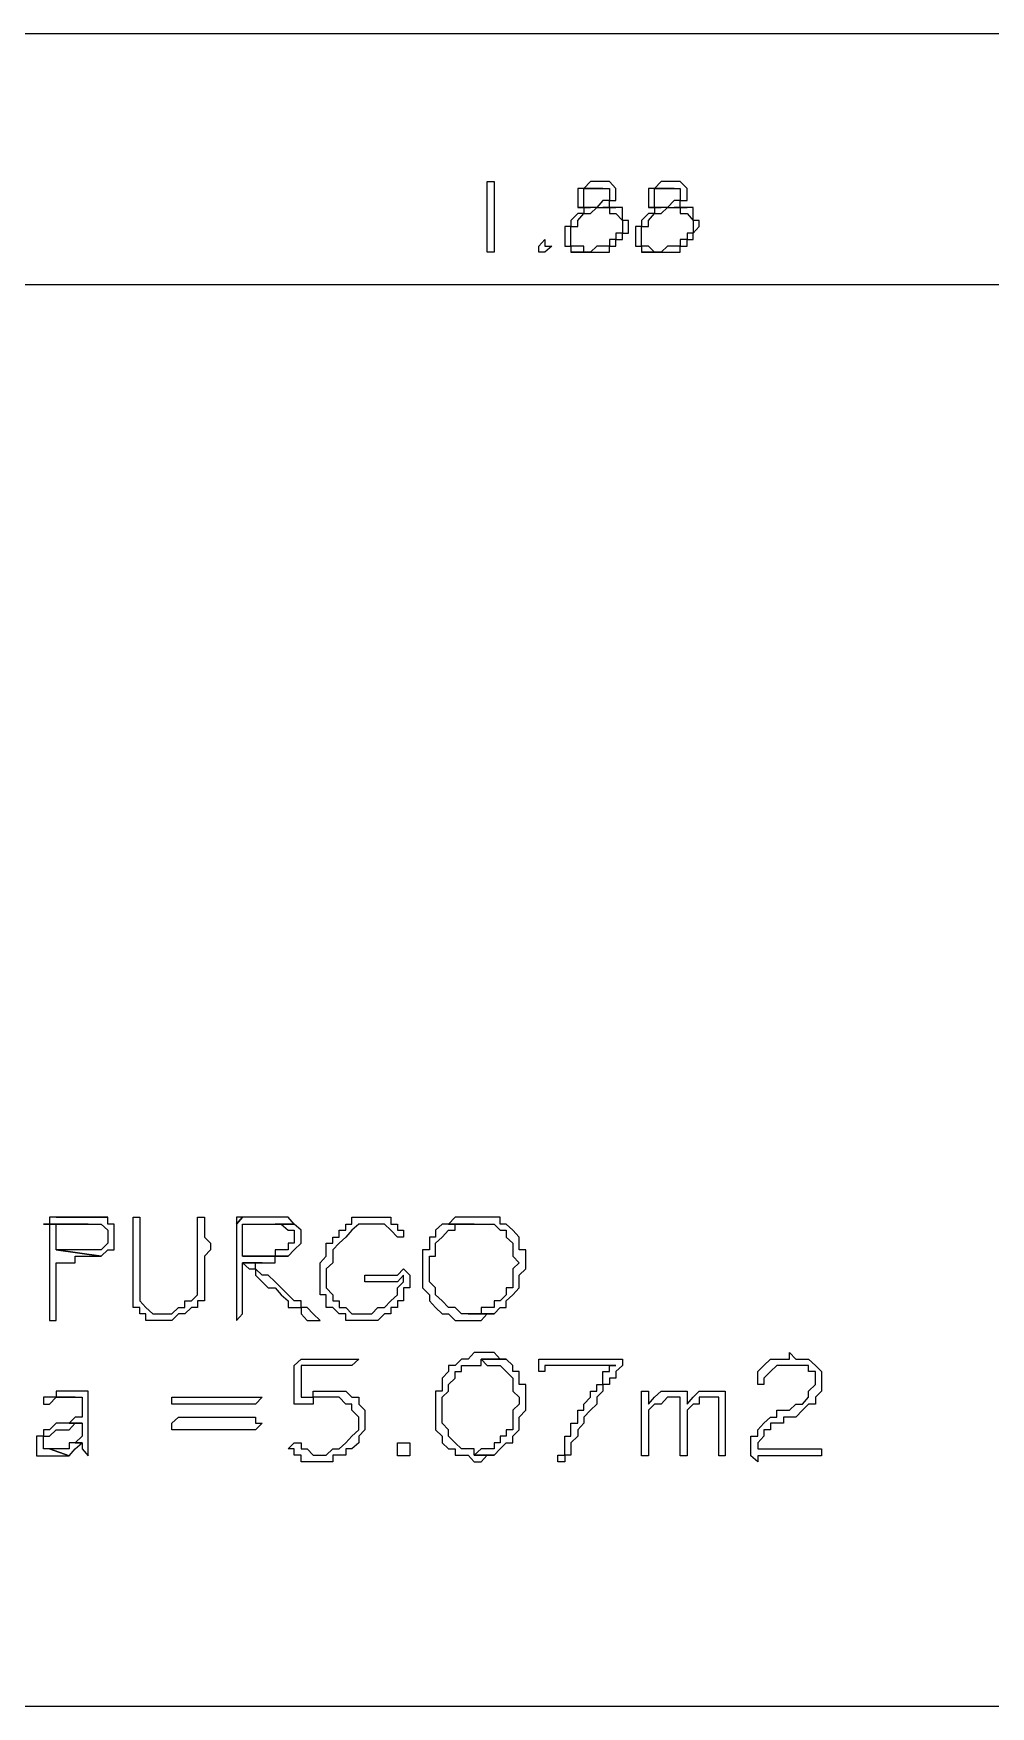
# Model space of a CAD drawing. Header units: millimetres. Extents: x -518.8 to -461.2, y 3.5 to 44.2.
# Drawn here: x -506.927 to -505.98, y 30.786 to 32.441 of the extents above; entities that cross this region are included whole.
import ezdxf

# ---------------------------------------------------------------- set-up
doc = ezdxf.new("R2010")
doc.units = ezdxf.units.MM
doc.header["$MEASUREMENT"] = 0
for name, color, linetype in [('10', 10, 'Continuous'), ('16', 16, 'Continuous'), ('MYSOLIDS', 7, 'Continuous')]:
    doc.layers.add(name, color=color, linetype=linetype)

msp = doc.modelspace()

# ---------------------------------------------------------------- linework, layer by layer
at = {"layer": '10'}
for points in [[(-507.3308, 31.7917), (-507.3308, 32.4413), (-507.3308, 32.4413), (-505.4466, 32.4413)], [(-505.2429, 30.7857), (-509.3045, 30.7857)]]:
    msp.add_lwpolyline(points, dxfattribs=at)
at = {"layer": '16'}
msp.add_lwpolyline([(-505.3963, 32.1924), (-507.382, 32.1924)], dxfattribs=at)
at = {"layer": 'MYSOLIDS'}
for points in [[(-506.4782, 32.2248), (-506.4782, 32.2308), (-506.4782, 32.2308), (-506.4782, 32.2375), (-506.4782, 32.2375), (-506.4782, 32.2436), (-506.4782, 32.2436), (-506.4782, 32.2503), (-506.4782, 32.2503), (-506.4782, 32.2563), (-506.4782, 32.2563), (-506.4782, 32.2631), (-506.4782, 32.2631), (-506.4782, 32.2691), (-506.4782, 32.2691), (-506.4782, 32.2759), (-506.4782, 32.2759), (-506.4782, 32.2819), (-506.4782, 32.2819), (-506.4782, 32.2879), (-506.4782, 32.2879), (-506.4782, 32.2879), (-506.4782, 32.2947), (-506.4782, 32.2947), (-506.4714, 32.2947), (-506.4714, 32.2947), (-506.4714, 32.2947), (-506.4714, 32.2947), (-506.4714, 32.2879), (-506.4714, 32.2879), (-506.4714, 32.2819), (-506.4714, 32.2819), (-506.4714, 32.2759), (-506.4714, 32.2759), (-506.4714, 32.2691), (-506.4714, 32.2691), (-506.4714, 32.2631), (-506.4714, 32.2631), (-506.4714, 32.2563), (-506.4714, 32.2563), (-506.4714, 32.2503), (-506.4714, 32.2503), (-506.4714, 32.2436), (-506.4714, 32.2436), (-506.4714, 32.2375), (-506.4714, 32.2375), (-506.4714, 32.2308), (-506.4714, 32.2308), (-506.4714, 32.2308), (-506.4714, 32.2308), (-506.4714, 32.2248), (-506.4714, 32.2248), (-506.4782, 32.2248), (-506.4782, 32.2248), (-506.4782, 32.2248), (-506.4782, 32.2248), (-506.4782, 32.2248), (-506.4782, 32.2248), (-506.4782, 32.2248), (-506.4782, 32.2248), (-506.4782, 32.2248)], [(-506.3639, 32.2947), (-506.3699, 32.2947), (-506.3699, 32.2947), (-506.376, 32.2947), (-506.376, 32.2947), (-506.3827, 32.2879), (-506.3639, 32.2879), (-506.3639, 32.2879), (-506.3639, 32.2879), (-506.3572, 32.2879), (-506.3572, 32.2879), (-506.3572, 32.2879), (-506.3572, 32.2819), (-506.3572, 32.2819), (-506.3572, 32.2819), (-506.3572, 32.2759), (-506.3639, 32.2759), (-506.3639, 32.2759), (-506.3639, 32.2759), (-506.3699, 32.2691), (-506.3699, 32.2691), (-506.376, 32.2691), (-506.3887, 32.2691), (-506.3887, 32.2691), (-506.3827, 32.2691), (-506.3827, 32.2691), (-506.3827, 32.2631), (-506.3887, 32.2631), (-506.3887, 32.2631), (-506.3887, 32.2631), (-506.3955, 32.2563), (-506.3955, 32.2563), (-506.3955, 32.2503), (-506.4015, 32.2503), (-506.4015, 32.2503), (-506.4015, 32.2436), (-506.4015, 32.2436), (-506.4015, 32.2375), (-506.4015, 32.2375), (-506.4015, 32.2308), (-506.3955, 32.2308), (-506.3955, 32.2248), (-506.3955, 32.2248), (-506.376, 32.2248), (-506.376, 32.2248), (-506.3827, 32.2248), (-506.3827, 32.2308), (-506.3887, 32.2308), (-506.3887, 32.2308), (-506.3955, 32.2308), (-506.3955, 32.2375), (-506.3955, 32.2375), (-506.3955, 32.2436), (-506.3955, 32.2436), (-506.3955, 32.2436), (-506.3955, 32.2503), (-506.3955, 32.2503), (-506.3887, 32.2503), (-506.3887, 32.2563), (-506.3887, 32.2563), (-506.3827, 32.2631), (-506.3827, 32.2631), (-506.3827, 32.2631), (-506.376, 32.2631), (-506.376, 32.2631), (-506.376, 32.2631), (-506.3699, 32.2691), (-506.3699, 32.2691), (-506.3639, 32.2691), (-506.3511, 32.2691), (-506.3511, 32.2691), (-506.3572, 32.2691), (-506.3572, 32.2691), (-506.3572, 32.2691), (-506.3572, 32.2759), (-506.3511, 32.2759), (-506.3511, 32.2759), (-506.3511, 32.2819), (-506.3511, 32.2819), (-506.3511, 32.2819), (-506.3511, 32.2879), (-506.3511, 32.2879), (-506.3572, 32.2947), (-506.3572, 32.2947), (-506.3572, 32.2947), (-506.3639, 32.2947), (-506.3639, 32.2947), (-506.3639, 32.2947)], [(-506.3827, 32.2879), (-506.3827, 32.2879), (-506.3827, 32.2879), (-506.3887, 32.2879), (-506.3887, 32.2819), (-506.3887, 32.2819), (-506.3887, 32.2759), (-506.3887, 32.2759), (-506.3887, 32.2759), (-506.3887, 32.2691), (-506.376, 32.2691), (-506.376, 32.2691), (-506.3827, 32.2691), (-506.3827, 32.2759), (-506.3827, 32.2759), (-506.3827, 32.2759), (-506.3827, 32.2819), (-506.3827, 32.2819), (-506.3827, 32.2819), (-506.3827, 32.2879), (-506.376, 32.2879), (-506.376, 32.2879), (-506.3699, 32.2879), (-506.3699, 32.2879), (-506.3639, 32.2879), (-506.3827, 32.2879), (-506.3827, 32.2879)], [(-506.2933, 32.2947), (-506.3, 32.2947), (-506.3, 32.2947), (-506.306, 32.2947), (-506.306, 32.2947), (-506.3128, 32.2879), (-506.2933, 32.2879), (-506.2933, 32.2879), (-506.2933, 32.2879), (-506.2872, 32.2879), (-506.2872, 32.2879), (-506.2872, 32.2879), (-506.2872, 32.2819), (-506.2872, 32.2819), (-506.2872, 32.2819), (-506.2872, 32.2759), (-506.2933, 32.2759), (-506.2933, 32.2759), (-506.2933, 32.2759), (-506.3, 32.2691), (-506.3, 32.2691), (-506.306, 32.2691), (-506.3188, 32.2691), (-506.3188, 32.2691), (-506.3128, 32.2691), (-506.3128, 32.2691), (-506.3128, 32.2631), (-506.3188, 32.2631), (-506.3188, 32.2631), (-506.3188, 32.2631), (-506.3256, 32.2563), (-506.3256, 32.2563), (-506.3256, 32.2503), (-506.3316, 32.2503), (-506.3316, 32.2503), (-506.3316, 32.2436), (-506.3316, 32.2436), (-506.3316, 32.2375), (-506.3316, 32.2375), (-506.3316, 32.2308), (-506.3256, 32.2308), (-506.3256, 32.2248), (-506.3256, 32.2248), (-506.306, 32.2248), (-506.306, 32.2248), (-506.3128, 32.2248), (-506.3188, 32.2308), (-506.3188, 32.2308), (-506.3188, 32.2308), (-506.3256, 32.2308), (-506.3256, 32.2375), (-506.3256, 32.2375), (-506.3256, 32.2436), (-506.3256, 32.2436), (-506.3256, 32.2436), (-506.3256, 32.2503), (-506.3256, 32.2503), (-506.3188, 32.2503), (-506.3188, 32.2563), (-506.3188, 32.2563), (-506.3128, 32.2631), (-506.3128, 32.2631), (-506.3128, 32.2631), (-506.306, 32.2631), (-506.306, 32.2631), (-506.306, 32.2631), (-506.3, 32.2691), (-506.3, 32.2691), (-506.2933, 32.2691), (-506.2805, 32.2691), (-506.2805, 32.2691), (-506.2872, 32.2691), (-506.2872, 32.2691), (-506.2872, 32.2691), (-506.2872, 32.2759), (-506.2805, 32.2759), (-506.2805, 32.2759), (-506.2805, 32.2819), (-506.2805, 32.2819), (-506.2805, 32.2819), (-506.2805, 32.2879), (-506.2805, 32.2879), (-506.2872, 32.2947), (-506.2872, 32.2947), (-506.2872, 32.2947), (-506.2933, 32.2947), (-506.2933, 32.2947), (-506.2933, 32.2947)], [(-506.3128, 32.2879), (-506.3128, 32.2879), (-506.3128, 32.2879), (-506.3188, 32.2879), (-506.3188, 32.2819), (-506.3188, 32.2819), (-506.3188, 32.2759), (-506.3188, 32.2759), (-506.3188, 32.2759), (-506.3188, 32.2691), (-506.306, 32.2691), (-506.306, 32.2691), (-506.3128, 32.2691), (-506.3128, 32.2759), (-506.3128, 32.2759), (-506.3128, 32.2759), (-506.3128, 32.2819), (-506.3128, 32.2819), (-506.3128, 32.2819), (-506.3128, 32.2879), (-506.306, 32.2879), (-506.306, 32.2879), (-506.306, 32.2879), (-506.3, 32.2879), (-506.2933, 32.2879), (-506.3128, 32.2879), (-506.3128, 32.2879)], [(-506.3511, 32.2691), (-506.3639, 32.2691), (-506.3639, 32.2691), (-506.3572, 32.2691), (-506.3572, 32.2631), (-506.3511, 32.2631), (-506.3511, 32.2631), (-506.3511, 32.2631), (-506.3444, 32.2563), (-506.3444, 32.2563), (-506.3444, 32.2503), (-506.3444, 32.2503), (-506.3444, 32.2436), (-506.3511, 32.2436), (-506.3511, 32.2436), (-506.3511, 32.2375), (-506.3511, 32.2375), (-506.3572, 32.2375), (-506.3572, 32.2308), (-506.3572, 32.2308), (-506.3639, 32.2308), (-506.3639, 32.2308), (-506.3699, 32.2308), (-506.3699, 32.2308), (-506.376, 32.2248), (-506.376, 32.2248), (-506.3955, 32.2248), (-506.3887, 32.2248), (-506.3887, 32.2248), (-506.3827, 32.2248), (-506.3827, 32.2248), (-506.376, 32.2248), (-506.376, 32.2248), (-506.376, 32.2248), (-506.3699, 32.2248), (-506.3699, 32.2248), (-506.3639, 32.2248), (-506.3639, 32.2248), (-506.3639, 32.2248), (-506.3572, 32.2248), (-506.3572, 32.2308), (-506.3511, 32.2308), (-506.3511, 32.2308), (-506.3511, 32.2375), (-506.3444, 32.2375), (-506.3444, 32.2375), (-506.3444, 32.2436), (-506.3444, 32.2436), (-506.3384, 32.2436), (-506.3384, 32.2503), (-506.3384, 32.2503), (-506.3384, 32.2503), (-506.3384, 32.2563), (-506.3444, 32.2563), (-506.3444, 32.2631), (-506.3444, 32.2631), (-506.3444, 32.2691), (-506.3511, 32.2691), (-506.3511, 32.2691)], [(-506.2805, 32.2691), (-506.2933, 32.2691), (-506.2933, 32.2691), (-506.2872, 32.2691), (-506.2872, 32.2631), (-506.2805, 32.2631), (-506.2805, 32.2631), (-506.2805, 32.2631), (-506.2745, 32.2563), (-506.2745, 32.2563), (-506.2745, 32.2503), (-506.2745, 32.2503), (-506.2745, 32.2436), (-506.2805, 32.2436), (-506.2805, 32.2436), (-506.2805, 32.2375), (-506.2805, 32.2375), (-506.2872, 32.2375), (-506.2872, 32.2308), (-506.2933, 32.2308), (-506.2933, 32.2308), (-506.2933, 32.2308), (-506.3, 32.2308), (-506.3, 32.2308), (-506.306, 32.2248), (-506.306, 32.2248), (-506.3256, 32.2248), (-506.3188, 32.2248), (-506.3188, 32.2248), (-506.3128, 32.2248), (-506.3128, 32.2248), (-506.306, 32.2248), (-506.306, 32.2248), (-506.306, 32.2248), (-506.3, 32.2248), (-506.3, 32.2248), (-506.2933, 32.2248), (-506.2933, 32.2248), (-506.2933, 32.2248), (-506.2872, 32.2248), (-506.2872, 32.2308), (-506.2805, 32.2308), (-506.2805, 32.2308), (-506.2805, 32.2375), (-506.2805, 32.2375), (-506.2745, 32.2375), (-506.2745, 32.2436), (-506.2745, 32.2436), (-506.2745, 32.2436), (-506.2684, 32.2503), (-506.2684, 32.2503), (-506.2684, 32.2503), (-506.2684, 32.2563), (-506.2745, 32.2563), (-506.2745, 32.2631), (-506.2745, 32.2631), (-506.2745, 32.2691), (-506.2805, 32.2691), (-506.2805, 32.2691)], [(-506.4211, 32.2248), (-506.4271, 32.2248), (-506.4271, 32.2248), (-506.4271, 32.2308), (-506.4271, 32.2308), (-506.4271, 32.2308), (-506.4271, 32.2308), (-506.4211, 32.2375), (-506.4211, 32.2375), (-506.4211, 32.2308), (-506.4211, 32.2308), (-506.4143, 32.2308), (-506.4143, 32.2308), (-506.4211, 32.2248), (-506.4211, 32.2248), (-506.4211, 32.2248), (-506.4211, 32.2248), (-506.4211, 32.2248), (-506.4211, 32.2248), (-506.4211, 32.2248)], [(-506.9045, 31.2699), (-506.9113, 31.2699), (-506.9113, 31.2699), (-506.9113, 31.2631), (-506.9173, 31.2631), (-506.873, 31.2631), (-506.873, 31.2631), (-506.8662, 31.2631), (-506.8602, 31.2631), (-506.8602, 31.2631), (-506.8534, 31.2571), (-506.8534, 31.2571), (-506.8534, 31.2503), (-506.8534, 31.2503), (-506.8534, 31.2443), (-506.8534, 31.2443), (-506.8602, 31.2375), (-506.8662, 31.2375), (-506.8662, 31.2375), (-506.8662, 31.2375), (-506.873, 31.2375), (-506.879, 31.2375), (-506.879, 31.2375), (-506.8857, 31.2375), (-506.8918, 31.2375), (-506.8985, 31.2375), (-506.9045, 31.2375), (-506.8602, 31.2315), (-506.8534, 31.2375), (-506.8534, 31.2375), (-506.8474, 31.2375), (-506.8474, 31.2443), (-506.8474, 31.2503), (-506.8474, 31.2503), (-506.8474, 31.2571), (-506.8474, 31.2571), (-506.8474, 31.2631), (-506.8534, 31.2631), (-506.8534, 31.2699), (-506.9045, 31.2699), (-506.9045, 31.2699), (-506.9045, 31.2699), (-506.9045, 31.2699)], [(-506.9173, 31.2631), (-506.9113, 31.2631), (-506.9113, 31.2571), (-506.9113, 31.2571), (-506.9113, 31.2503), (-506.9113, 31.2443), (-506.9113, 31.2443), (-506.9113, 31.2375), (-506.9113, 31.2315), (-506.9113, 31.2315), (-506.9113, 31.2248), (-506.9113, 31.2188), (-506.9113, 31.2127), (-506.9113, 31.2127), (-506.9113, 31.206), (-506.9113, 31.2), (-506.9113, 31.1932), (-506.9113, 31.1932), (-506.9113, 31.1872), (-506.9113, 31.1804), (-506.9113, 31.1804), (-506.9113, 31.1744), (-506.9113, 31.1676), (-506.9113, 31.1676), (-506.9045, 31.1676), (-506.9045, 31.1744), (-506.9045, 31.1744), (-506.9045, 31.1804), (-506.9045, 31.1872), (-506.9045, 31.1932), (-506.9045, 31.1932), (-506.9045, 31.2), (-506.9045, 31.206), (-506.9045, 31.206), (-506.9045, 31.2127), (-506.9045, 31.2188), (-506.9045, 31.2188), (-506.9045, 31.2248), (-506.9045, 31.2248), (-506.8985, 31.2248), (-506.8985, 31.2248), (-506.8918, 31.2248), (-506.8857, 31.2248), (-506.8857, 31.2315), (-506.879, 31.2315), (-506.873, 31.2315), (-506.8662, 31.2315), (-506.8662, 31.2315), (-506.8602, 31.2315), (-506.8602, 31.2315), (-506.9045, 31.2375), (-506.9045, 31.2375), (-506.9045, 31.2443), (-506.9045, 31.2443), (-506.9045, 31.2503), (-506.9045, 31.2503), (-506.9045, 31.2571), (-506.9045, 31.2631), (-506.8985, 31.2631), (-506.8985, 31.2631), (-506.8918, 31.2631), (-506.8857, 31.2631), (-506.8857, 31.2631), (-506.879, 31.2631), (-506.879, 31.2631), (-506.873, 31.2631), (-506.9173, 31.2631), (-506.9173, 31.2631)], [(-506.873, 31.2699), (-506.879, 31.2699), (-506.879, 31.2699), (-506.8857, 31.2699), (-506.8918, 31.2699), (-506.8918, 31.2699), (-506.8985, 31.2699), (-506.9045, 31.2699), (-506.8534, 31.2699), (-506.8602, 31.2699), (-506.8602, 31.2699), (-506.8662, 31.2699), (-506.873, 31.2699), (-506.873, 31.2699)], [(-506.8286, 31.2631), (-506.8286, 31.2699), (-506.8286, 31.2699), (-506.8218, 31.2699), (-506.8218, 31.2699), (-506.8218, 31.2699), (-506.8218, 31.2699), (-506.8218, 31.2631), (-506.8218, 31.2631), (-506.8218, 31.2), (-506.8218, 31.1932), (-506.8218, 31.1872), (-506.8158, 31.1804), (-506.8158, 31.1804), (-506.8158, 31.1804), (-506.809, 31.1744), (-506.803, 31.1744), (-506.803, 31.1744), (-506.7963, 31.1744), (-506.7963, 31.1744), (-506.7902, 31.1744), (-506.7835, 31.1804), (-506.7835, 31.1804), (-506.7775, 31.1804), (-506.7775, 31.1872), (-506.7707, 31.1872), (-506.7707, 31.1872), (-506.7647, 31.1932), (-506.7647, 31.1932), (-506.7647, 31.2), (-506.7647, 31.2), (-506.7647, 31.206), (-506.7647, 31.206), (-506.7647, 31.2127), (-506.7647, 31.2188), (-506.7647, 31.2248), (-506.7647, 31.2315), (-506.7647, 31.2315), (-506.7647, 31.2375), (-506.7647, 31.2443), (-506.7647, 31.2503), (-506.7647, 31.2503), (-506.7647, 31.2571), (-506.7647, 31.2631), (-506.7647, 31.2631), (-506.7647, 31.2631), (-506.7647, 31.2699), (-506.7647, 31.2699), (-506.7579, 31.2699), (-506.7579, 31.2699), (-506.7579, 31.2699), (-506.7579, 31.2631), (-506.7579, 31.2631), (-506.7579, 31.2571), (-506.7579, 31.2571), (-506.7579, 31.2503), (-506.7519, 31.2443), (-506.7519, 31.2375), (-506.7579, 31.2315), (-506.7579, 31.2248), (-506.7579, 31.2188), (-506.7579, 31.2127), (-506.7579, 31.2127), (-506.7579, 31.206), (-506.7579, 31.206), (-506.7579, 31.2), (-506.7579, 31.1932), (-506.7579, 31.1932), (-506.7579, 31.1932), (-506.7579, 31.1872), (-506.7647, 31.1872), (-506.7647, 31.1804), (-506.7707, 31.1804), (-506.7775, 31.1744), (-506.7775, 31.1744), (-506.7835, 31.1744), (-506.7835, 31.1744), (-506.7902, 31.1676), (-506.7963, 31.1676), (-506.7963, 31.1676), (-506.803, 31.1676), (-506.803, 31.1676), (-506.809, 31.1676), (-506.8158, 31.1676), (-506.8158, 31.1744), (-506.8218, 31.1744), (-506.8218, 31.1744), (-506.8218, 31.1804), (-506.8286, 31.1804), (-506.8286, 31.1872), (-506.8286, 31.1932), (-506.8286, 31.2), (-506.8286, 31.2), (-506.8286, 31.2631), (-506.8286, 31.2631), (-506.8286, 31.2631)], [(-506.688, 31.2699), (-506.688, 31.2699), (-506.6948, 31.2699), (-506.7008, 31.2699), (-506.7008, 31.2699), (-506.7008, 31.2699), (-506.7075, 31.2699), (-506.7136, 31.2699), (-506.7203, 31.2699), (-506.7203, 31.2699), (-506.7263, 31.2631), (-506.7263, 31.1744), (-506.7263, 31.1744), (-506.7263, 31.1676), (-506.7203, 31.1744), (-506.7203, 31.1744), (-506.7203, 31.1744), (-506.7203, 31.2248), (-506.7008, 31.2248), (-506.6948, 31.2248), (-506.688, 31.2248), (-506.688, 31.2315), (-506.682, 31.2315), (-506.6752, 31.2315), (-506.7203, 31.2315), (-506.7203, 31.2631), (-506.7203, 31.2631), (-506.7136, 31.2631), (-506.7136, 31.2631), (-506.7075, 31.2631), (-506.7008, 31.2631), (-506.7008, 31.2631), (-506.6948, 31.2631), (-506.688, 31.2631), (-506.6692, 31.2631), (-506.6692, 31.2631), (-506.6752, 31.2699), (-506.682, 31.2699), (-506.682, 31.2699), (-506.688, 31.2699), (-506.688, 31.2699)], [(-506.7263, 31.2699), (-506.7263, 31.2699), (-506.7263, 31.2631), (-506.7203, 31.2699), (-506.7203, 31.2699), (-506.7263, 31.2699), (-506.7263, 31.2699)], [(-506.6692, 31.2631), (-506.688, 31.2631), (-506.688, 31.2631), (-506.682, 31.2631), (-506.682, 31.2631), (-506.6752, 31.2571), (-506.6752, 31.2571), (-506.6692, 31.2571), (-506.6692, 31.2503), (-506.6692, 31.2503), (-506.6692, 31.2443), (-506.6752, 31.2443), (-506.6752, 31.2375), (-506.682, 31.2375), (-506.682, 31.2375), (-506.688, 31.2375), (-506.688, 31.2315), (-506.6948, 31.2315), (-506.7008, 31.2315), (-506.7075, 31.2315), (-506.7075, 31.2315), (-506.7136, 31.2315), (-506.7203, 31.2315), (-506.6752, 31.2315), (-506.6752, 31.2315), (-506.6752, 31.2315), (-506.6692, 31.2375), (-506.6692, 31.2375), (-506.6624, 31.2443), (-506.6624, 31.2443), (-506.6624, 31.2503), (-506.6624, 31.2571), (-506.6624, 31.2571), (-506.6692, 31.2631), (-506.6692, 31.2631), (-506.6692, 31.2631)], [(-506.5609, 31.2127), (-506.5669, 31.206), (-506.5737, 31.206), (-506.5797, 31.206), (-506.5797, 31.206), (-506.5865, 31.206), (-506.5925, 31.206), (-506.5925, 31.206), (-506.5993, 31.206), (-506.5993, 31.206), (-506.5993, 31.206), (-506.5993, 31.206), (-506.5993, 31.206), (-506.5993, 31.2127), (-506.5925, 31.2127), (-506.5925, 31.2127), (-506.5925, 31.2127), (-506.5925, 31.2127), (-506.5865, 31.2127), (-506.5865, 31.2127), (-506.5797, 31.2127), (-506.5737, 31.2127), (-506.5669, 31.2127), (-506.5609, 31.2188), (-506.5609, 31.2188), (-506.5549, 31.2127), (-506.5549, 31.2127), (-506.5549, 31.2127), (-506.5549, 31.2127), (-506.5549, 31.206), (-506.5549, 31.2), (-506.5609, 31.2), (-506.5609, 31.1932), (-506.5609, 31.1872), (-506.5669, 31.1872), (-506.5669, 31.1872), (-506.5669, 31.1804), (-506.5737, 31.1804), (-506.5737, 31.1744), (-506.5797, 31.1744), (-506.5797, 31.1744), (-506.5865, 31.1676), (-506.5925, 31.1676), (-506.5925, 31.1676), (-506.5993, 31.1676), (-506.5993, 31.1676), (-506.6053, 31.1676), (-506.6121, 31.1676), (-506.6181, 31.1676), (-506.6181, 31.1744), (-506.6248, 31.1744), (-506.6248, 31.1744), (-506.6308, 31.1804), (-506.6308, 31.1804), (-506.6376, 31.1804), (-506.6376, 31.1872), (-506.6376, 31.1932), (-506.6436, 31.1932), (-506.6436, 31.2), (-506.6436, 31.206), (-506.6436, 31.206), (-506.6436, 31.2127), (-506.6436, 31.2127), (-506.6436, 31.2188), (-506.6436, 31.2248), (-506.6436, 31.2248), (-506.6376, 31.2315), (-506.6376, 31.2375), (-506.6376, 31.2443), (-506.6308, 31.2443), (-506.6308, 31.2503), (-506.6248, 31.2503), (-506.6248, 31.2571), (-506.6181, 31.2571), (-506.6181, 31.2631), (-506.6121, 31.2631), (-506.6121, 31.2631), (-506.6121, 31.2699), (-506.6053, 31.2699), (-506.5993, 31.2699), (-506.5925, 31.2699), (-506.5925, 31.2699), (-506.5865, 31.2699), (-506.5865, 31.2699), (-506.5797, 31.2699), (-506.5737, 31.2699), (-506.5737, 31.2699), (-506.5737, 31.2631), (-506.5669, 31.2631), (-506.5669, 31.2571), (-506.5609, 31.2571), (-506.5609, 31.2571), (-506.5609, 31.2503), (-506.5609, 31.2503), (-506.5669, 31.2503), (-506.5669, 31.2503), (-506.5669, 31.2503), (-506.5669, 31.2503), (-506.5737, 31.2571), (-506.5737, 31.2571), (-506.5797, 31.2631), (-506.5797, 31.2631), (-506.5865, 31.2631), (-506.5925, 31.2631), (-506.5925, 31.2631), (-506.5993, 31.2631), (-506.6053, 31.2631), (-506.6053, 31.2631), (-506.6121, 31.2571), (-506.6121, 31.2571), (-506.6181, 31.2503), (-506.6181, 31.2503), (-506.6181, 31.2503), (-506.6248, 31.2443), (-506.6248, 31.2443), (-506.6308, 31.2375), (-506.6308, 31.2315), (-506.6308, 31.2315), (-506.6308, 31.2248), (-506.6376, 31.2188), (-506.6376, 31.2188), (-506.6376, 31.2127), (-506.6376, 31.2127), (-506.6376, 31.206), (-506.6376, 31.2), (-506.6308, 31.1932), (-506.6308, 31.1932), (-506.6308, 31.1872), (-506.6248, 31.1872), (-506.6248, 31.1872), (-506.6248, 31.1804), (-506.6181, 31.1804), (-506.6181, 31.1804), (-506.6121, 31.1744), (-506.6053, 31.1744), (-506.5993, 31.1744), (-506.5993, 31.1744), (-506.5925, 31.1744), (-506.5925, 31.1744), (-506.5865, 31.1804), (-506.5797, 31.1804), (-506.5797, 31.1804), (-506.5737, 31.1872), (-506.5737, 31.1872), (-506.5737, 31.1872), (-506.5669, 31.1932), (-506.5669, 31.1932), (-506.5669, 31.2), (-506.5609, 31.206), (-506.5609, 31.206), (-506.5609, 31.2127), (-506.5609, 31.2127), (-506.5609, 31.2127), (-506.5609, 31.2127)], [(-506.5166, 31.2631), (-506.5226, 31.2631), (-506.5226, 31.2631), (-506.5293, 31.2571), (-506.5293, 31.2571), (-506.5293, 31.2503), (-506.5354, 31.2503), (-506.5354, 31.2443), (-506.5354, 31.2375), (-506.5421, 31.2375), (-506.5421, 31.2315), (-506.5421, 31.2248), (-506.5421, 31.2248), (-506.5421, 31.2188), (-506.5421, 31.2127), (-506.5421, 31.2127), (-506.5421, 31.206), (-506.5421, 31.2), (-506.5354, 31.1932), (-506.5354, 31.1932), (-506.5354, 31.1872), (-506.5354, 31.1872), (-506.5293, 31.1804), (-506.5293, 31.1804), (-506.5226, 31.1744), (-506.5226, 31.1744), (-506.5166, 31.1744), (-506.5098, 31.1676), (-506.5098, 31.1676), (-506.5038, 31.1676), (-506.497, 31.1676), (-506.497, 31.1676), (-506.491, 31.1676), (-506.4842, 31.1676), (-506.4842, 31.1676), (-506.4782, 31.1744), (-506.4782, 31.1744), (-506.4714, 31.1744), (-506.497, 31.1744), (-506.497, 31.1744), (-506.5038, 31.1744), (-506.5098, 31.1804), (-506.5166, 31.1804), (-506.5166, 31.1804), (-506.5226, 31.1872), (-506.5226, 31.1872), (-506.5226, 31.1872), (-506.5293, 31.1932), (-506.5293, 31.1932), (-506.5293, 31.2), (-506.5293, 31.2), (-506.5354, 31.206), (-506.5354, 31.2127), (-506.5354, 31.2188), (-506.5354, 31.2188), (-506.5354, 31.2248), (-506.5354, 31.2315), (-506.5293, 31.2315), (-506.5293, 31.2375), (-506.5293, 31.2443), (-506.5293, 31.2443), (-506.5226, 31.2503), (-506.5226, 31.2503), (-506.5166, 31.2571), (-506.5166, 31.2571), (-506.5098, 31.2571), (-506.5098, 31.2631), (-506.5038, 31.2631), (-506.497, 31.2631), (-506.497, 31.2631), (-506.491, 31.2631), (-506.5166, 31.2631), (-506.5166, 31.2631)], [(-506.491, 31.2699), (-506.491, 31.2699), (-506.497, 31.2699), (-506.497, 31.2699), (-506.5038, 31.2699), (-506.5098, 31.2699), (-506.5098, 31.2699), (-506.5166, 31.2631), (-506.491, 31.2631), (-506.491, 31.2631), (-506.4842, 31.2631), (-506.4782, 31.2631), (-506.4782, 31.2631), (-506.4714, 31.2631), (-506.4654, 31.2571), (-506.4654, 31.2571), (-506.4594, 31.2571), (-506.4594, 31.2503), (-506.4594, 31.2503), (-506.4527, 31.2443), (-506.4527, 31.2443), (-506.4527, 31.2375), (-506.4527, 31.2315), (-506.4527, 31.2315), (-506.4466, 31.2248), (-506.4466, 31.2248), (-506.4527, 31.2188), (-506.4527, 31.2127), (-506.4527, 31.2127), (-506.4527, 31.206), (-506.4527, 31.2), (-506.4594, 31.2), (-506.4594, 31.1932), (-506.4594, 31.1932), (-506.4654, 31.1872), (-506.4714, 31.1872), (-506.4714, 31.1804), (-506.4782, 31.1804), (-506.4782, 31.1804), (-506.4842, 31.1804), (-506.4842, 31.1744), (-506.491, 31.1744), (-506.497, 31.1744), (-506.4714, 31.1744), (-506.4714, 31.1744), (-506.4654, 31.1804), (-506.4594, 31.1804), (-506.4594, 31.1804), (-506.4594, 31.1872), (-506.4527, 31.1932), (-506.4527, 31.1932), (-506.4466, 31.2), (-506.4466, 31.2), (-506.4466, 31.206), (-506.4466, 31.206), (-506.4466, 31.2127), (-506.4399, 31.2188), (-506.4399, 31.2188), (-506.4399, 31.2248), (-506.4399, 31.2248), (-506.4399, 31.2315), (-506.4399, 31.2375), (-506.4466, 31.2375), (-506.4466, 31.2443), (-506.4466, 31.2503), (-506.4466, 31.2503), (-506.4527, 31.2571), (-506.4527, 31.2571), (-506.4594, 31.2631), (-506.4594, 31.2631), (-506.4654, 31.2631), (-506.4654, 31.2699), (-506.4714, 31.2699), (-506.4782, 31.2699), (-506.4782, 31.2699), (-506.4842, 31.2699), (-506.491, 31.2699), (-506.491, 31.2699)], [(-506.7008, 31.2248), (-506.7203, 31.2248), (-506.7203, 31.2248), (-506.7136, 31.2188), (-506.7075, 31.2188), (-506.7075, 31.2127), (-506.7008, 31.206), (-506.7008, 31.206), (-506.6948, 31.2), (-506.6948, 31.2), (-506.688, 31.2), (-506.682, 31.1932), (-506.682, 31.1932), (-506.6752, 31.1872), (-506.6752, 31.1872), (-506.6752, 31.1804), (-506.6692, 31.1804), (-506.6624, 31.1804), (-506.6624, 31.1744), (-506.6564, 31.1676), (-506.6504, 31.1676), (-506.6504, 31.1676), (-506.6504, 31.1676), (-506.6436, 31.1676), (-506.6436, 31.1676), (-506.6436, 31.1676), (-506.6504, 31.1744), (-506.6504, 31.1744), (-506.6564, 31.1804), (-506.6564, 31.1804), (-506.6564, 31.1804), (-506.6624, 31.1804), (-506.6624, 31.1872), (-506.6692, 31.1872), (-506.6752, 31.1932), (-506.6752, 31.1932), (-506.682, 31.2), (-506.682, 31.2), (-506.688, 31.206), (-506.688, 31.206), (-506.6948, 31.2127), (-506.6948, 31.2127), (-506.7008, 31.2127), (-506.7075, 31.2188), (-506.7075, 31.2248), (-506.7136, 31.2248), (-506.7136, 31.2248), (-506.7075, 31.2248), (-506.7008, 31.2248), (-506.7008, 31.2248)], [(-506.6624, 31.1233), (-506.6624, 31.1172), (-506.6624, 31.1105), (-506.6624, 31.1105), (-506.6624, 31.1045), (-506.6624, 31.0977), (-506.6624, 31.0977), (-506.6624, 31.0917), (-506.6624, 31.0917), (-506.6564, 31.0917), (-506.6504, 31.0917), (-506.6504, 31.0977), (-506.6504, 31.0977), (-506.6436, 31.0977), (-506.6376, 31.0977), (-506.6308, 31.0977), (-506.6308, 31.0977), (-506.6248, 31.0977), (-506.6248, 31.0977), (-506.6181, 31.0977), (-506.6121, 31.0917), (-506.6121, 31.0917), (-506.6053, 31.0917), (-506.6053, 31.0849), (-506.6053, 31.0849), (-506.5993, 31.0789), (-506.5993, 31.0721), (-506.5993, 31.0721), (-506.5993, 31.0661), (-506.5993, 31.0661), (-506.5993, 31.0594), (-506.6053, 31.0533), (-506.6053, 31.0533), (-506.6053, 31.0466), (-506.6053, 31.0466), (-506.6121, 31.0406), (-506.6121, 31.0406), (-506.6181, 31.0406), (-506.6181, 31.0345), (-506.6248, 31.0345), (-506.6308, 31.0345), (-506.6308, 31.0278), (-506.6376, 31.0278), (-506.6436, 31.0278), (-506.6436, 31.0278), (-506.6504, 31.0278), (-506.6564, 31.0278), (-506.6624, 31.0278), (-506.6624, 31.0345), (-506.6624, 31.0345), (-506.6692, 31.0345), (-506.6692, 31.0406), (-506.6752, 31.0406), (-506.6692, 31.0466), (-506.6692, 31.0466), (-506.6692, 31.0466), (-506.6692, 31.0466), (-506.6624, 31.0466), (-506.6624, 31.0466), (-506.6624, 31.0406), (-506.6624, 31.0406), (-506.6624, 31.0406), (-506.6564, 31.0406), (-506.6564, 31.0406), (-506.6504, 31.0345), (-506.6504, 31.0345), (-506.6436, 31.0345), (-506.6436, 31.0345), (-506.6376, 31.0345), (-506.6308, 31.0406), (-506.6308, 31.0406), (-506.6248, 31.0406), (-506.6181, 31.0466), (-506.6181, 31.0466), (-506.6181, 31.0466), (-506.6121, 31.0533), (-506.6121, 31.0533), (-506.6053, 31.0594), (-506.6053, 31.0661), (-506.6053, 31.0661), (-506.6053, 31.0721), (-506.6121, 31.0789), (-506.6121, 31.0789), (-506.6121, 31.0849), (-506.6121, 31.0849), (-506.6181, 31.0849), (-506.6248, 31.0917), (-506.6248, 31.0917), (-506.6308, 31.0917), (-506.6376, 31.0917), (-506.6376, 31.0917), (-506.6436, 31.0917), (-506.6436, 31.0917), (-506.6504, 31.0917), (-506.6504, 31.0849), (-506.6564, 31.0849), (-506.6564, 31.0849), (-506.6624, 31.0849), (-506.6624, 31.0849), (-506.6624, 31.0849), (-506.6692, 31.0849), (-506.6692, 31.0849), (-506.6692, 31.0849), (-506.6692, 31.0849), (-506.6692, 31.0917), (-506.6692, 31.0977), (-506.6692, 31.0977), (-506.6692, 31.1045), (-506.6692, 31.1105), (-506.6692, 31.1172), (-506.6692, 31.1172), (-506.6692, 31.1233), (-506.6692, 31.1233), (-506.6692, 31.1233), (-506.6624, 31.1293), (-506.6624, 31.1293), (-506.6564, 31.1293), (-506.6564, 31.1293), (-506.6504, 31.1293), (-506.6504, 31.1293), (-506.6436, 31.1293), (-506.6376, 31.1293), (-506.6308, 31.1293), (-506.6308, 31.1293), (-506.6248, 31.1293), (-506.6181, 31.1293), (-506.6181, 31.1293), (-506.6121, 31.1293), (-506.6121, 31.1293), (-506.6121, 31.1293), (-506.6053, 31.1293), (-506.6053, 31.1293), (-506.6053, 31.1293), (-506.6053, 31.1293), (-506.6053, 31.1293), (-506.6053, 31.1293), (-506.6121, 31.1233), (-506.6121, 31.1233), (-506.6181, 31.1233), (-506.6248, 31.1233), (-506.6308, 31.1233), (-506.6376, 31.1233), (-506.6436, 31.1233), (-506.6504, 31.1233), (-506.6564, 31.1233), (-506.6564, 31.1233), (-506.6624, 31.1233), (-506.6624, 31.1233), (-506.6624, 31.1233), (-506.6624, 31.1233)], [(-506.4782, 31.136), (-506.4842, 31.136), (-506.491, 31.136), (-506.497, 31.1293), (-506.497, 31.1293), (-506.5038, 31.1293), (-506.5038, 31.1293), (-506.5098, 31.1233), (-506.5166, 31.1233), (-506.5166, 31.1172), (-506.5166, 31.1172), (-506.5226, 31.1105), (-506.5226, 31.1045), (-506.5226, 31.1045), (-506.5226, 31.0977), (-506.5293, 31.0977), (-506.5293, 31.0917), (-506.5293, 31.0849), (-506.5293, 31.0849), (-506.5293, 31.0789), (-506.5293, 31.0789), (-506.5293, 31.0721), (-506.5293, 31.0661), (-506.5293, 31.0594), (-506.5293, 31.0594), (-506.5226, 31.0533), (-506.5226, 31.0466), (-506.5226, 31.0466), (-506.5166, 31.0406), (-506.5166, 31.0406), (-506.5098, 31.0406), (-506.5098, 31.0345), (-506.5038, 31.0345), (-506.5038, 31.0345), (-506.497, 31.0345), (-506.491, 31.0278), (-506.491, 31.0278), (-506.4842, 31.0278), (-506.4782, 31.0345), (-506.4782, 31.0345), (-506.4714, 31.0345), (-506.4714, 31.0345), (-506.491, 31.0345), (-506.491, 31.0345), (-506.491, 31.0406), (-506.497, 31.0406), (-506.5038, 31.0406), (-506.5038, 31.0406), (-506.5098, 31.0466), (-506.5098, 31.0466), (-506.5166, 31.0533), (-506.5166, 31.0533), (-506.5166, 31.0594), (-506.5226, 31.0661), (-506.5226, 31.0661), (-506.5226, 31.0721), (-506.5226, 31.0789), (-506.5226, 31.0789), (-506.5226, 31.0849), (-506.5226, 31.0917), (-506.5226, 31.0917), (-506.5166, 31.0977), (-506.5166, 31.1045), (-506.5166, 31.1045), (-506.5098, 31.1105), (-506.5098, 31.1105), (-506.5098, 31.1172), (-506.5038, 31.1172), (-506.5038, 31.1233), (-506.497, 31.1233), (-506.497, 31.1233), (-506.491, 31.1233), (-506.4842, 31.1233), (-506.4842, 31.1293), (-506.4594, 31.1293), (-506.4654, 31.1293), (-506.4654, 31.1293), (-506.4714, 31.136), (-506.4782, 31.136), (-506.4782, 31.136), (-506.4782, 31.136)], [(-506.4594, 31.1293), (-506.4842, 31.1293), (-506.4782, 31.1233), (-506.4714, 31.1233), (-506.4654, 31.1233), (-506.4654, 31.1233), (-506.4594, 31.1172), (-506.4594, 31.1172), (-506.4594, 31.1172), (-506.4527, 31.1105), (-506.4527, 31.1045), (-506.4527, 31.1045), (-506.4527, 31.0977), (-506.4466, 31.0917), (-506.4466, 31.0917), (-506.4466, 31.0917), (-506.4466, 31.0849), (-506.4527, 31.0789), (-506.4527, 31.0721), (-506.4527, 31.0721), (-506.4527, 31.0721), (-506.4527, 31.0661), (-506.4527, 31.0594), (-506.4594, 31.0594), (-506.4594, 31.0533), (-506.4654, 31.0533), (-506.4654, 31.0466), (-506.4714, 31.0466), (-506.4714, 31.0406), (-506.4782, 31.0406), (-506.4782, 31.0406), (-506.4842, 31.0406), (-506.491, 31.0345), (-506.4714, 31.0345), (-506.4654, 31.0406), (-506.4654, 31.0406), (-506.4594, 31.0466), (-506.4527, 31.0466), (-506.4527, 31.0533), (-506.4527, 31.0533), (-506.4466, 31.0594), (-506.4466, 31.0661), (-506.4466, 31.0661), (-506.4466, 31.0721), (-506.4399, 31.0789), (-506.4399, 31.0789), (-506.4399, 31.0849), (-506.4399, 31.0917), (-506.4399, 31.0917), (-506.4399, 31.0977), (-506.4399, 31.1045), (-506.4466, 31.1045), (-506.4466, 31.1105), (-506.4466, 31.1172), (-506.4527, 31.1172), (-506.4527, 31.1233), (-506.4527, 31.1233), (-506.4527, 31.1233), (-506.4594, 31.1293), (-506.4594, 31.1293)], [(-506.4211, 31.1233), (-506.4211, 31.1233), (-506.4211, 31.1233), (-506.4211, 31.1233), (-506.4211, 31.1233), (-506.4211, 31.1172), (-506.4211, 31.1172), (-506.4211, 31.1172), (-506.4211, 31.1172), (-506.4271, 31.1172), (-506.4271, 31.1172), (-506.4271, 31.1172), (-506.4271, 31.1233), (-506.4271, 31.1293), (-506.4271, 31.1293), (-506.4211, 31.1293), (-506.4143, 31.1293), (-506.4143, 31.1293), (-506.4083, 31.1293), (-506.4015, 31.1293), (-506.3955, 31.1293), (-506.3955, 31.1293), (-506.3887, 31.1293), (-506.3827, 31.1293), (-506.376, 31.1293), (-506.376, 31.1293), (-506.3699, 31.1293), (-506.3639, 31.1293), (-506.3572, 31.1293), (-506.3572, 31.1293), (-506.3572, 31.1293), (-506.3511, 31.1293), (-506.3511, 31.1293), (-506.3444, 31.1293), (-506.3444, 31.1293), (-506.3444, 31.1293), (-506.3444, 31.1293), (-506.3444, 31.1233), (-506.3444, 31.1233), (-506.3511, 31.1172), (-506.3511, 31.1105), (-506.3572, 31.1105), (-506.3572, 31.1045), (-506.3639, 31.1045), (-506.3639, 31.0977), (-506.3699, 31.0917), (-506.3699, 31.0917), (-506.3699, 31.0849), (-506.376, 31.0789), (-506.376, 31.0789), (-506.376, 31.0789), (-506.3827, 31.0721), (-506.3827, 31.0661), (-506.3827, 31.0661), (-506.3887, 31.0594), (-506.3887, 31.0533), (-506.3887, 31.0533), (-506.3887, 31.0533), (-506.3955, 31.0466), (-506.3955, 31.0406), (-506.3955, 31.0406), (-506.3955, 31.0345), (-506.4015, 31.0345), (-506.4015, 31.0278), (-506.4015, 31.0278), (-506.4015, 31.0278), (-506.4015, 31.0278), (-506.4083, 31.0278), (-506.4083, 31.0278), (-506.4083, 31.0278), (-506.4083, 31.0278), (-506.4083, 31.0345), (-506.4015, 31.0345), (-506.4015, 31.0406), (-506.4015, 31.0406), (-506.4015, 31.0466), (-506.4015, 31.0533), (-506.3955, 31.0533), (-506.3955, 31.0594), (-506.3955, 31.0661), (-506.3887, 31.0661), (-506.3887, 31.0721), (-506.3887, 31.0789), (-506.3827, 31.0789), (-506.3827, 31.0849), (-506.376, 31.0917), (-506.376, 31.0917), (-506.376, 31.0977), (-506.3699, 31.0977), (-506.3699, 31.1045), (-506.3639, 31.1045), (-506.3639, 31.1105), (-506.3639, 31.1172), (-506.3572, 31.1172), (-506.3572, 31.1233), (-506.3511, 31.1233), (-506.3572, 31.1233), (-506.3639, 31.1233), (-506.3639, 31.1233), (-506.3699, 31.1233), (-506.376, 31.1233), (-506.376, 31.1233), (-506.3827, 31.1233), (-506.3887, 31.1233), (-506.3887, 31.1233), (-506.3955, 31.1233), (-506.4015, 31.1233), (-506.4083, 31.1233), (-506.4083, 31.1233), (-506.4143, 31.1233), (-506.4211, 31.1233), (-506.4211, 31.1233), (-506.4211, 31.1233), (-506.4211, 31.1233)], [(-506.2105, 31.0406), (-506.1474, 31.0406), (-506.1474, 31.0406), (-506.1474, 31.0406), (-506.1474, 31.0406), (-506.1474, 31.0406), (-506.1474, 31.0338), (-506.1474, 31.0338), (-506.1474, 31.0338), (-506.1474, 31.0338), (-506.2105, 31.0338), (-506.2105, 31.0338), (-506.2105, 31.0338), (-506.2105, 31.0278), (-506.2105, 31.0278), (-506.2173, 31.0338), (-506.2173, 31.0338), (-506.2173, 31.0338), (-506.2173, 31.0338), (-506.2173, 31.0406), (-506.2173, 31.0466), (-506.2173, 31.0533), (-506.2105, 31.0533), (-506.2105, 31.0533), (-506.2105, 31.0594), (-506.2045, 31.0661), (-506.2045, 31.0661), (-506.1978, 31.0721), (-506.1978, 31.0721), (-506.1978, 31.0721), (-506.1918, 31.0721), (-506.1918, 31.0789), (-506.185, 31.0789), (-506.179, 31.0789), (-506.173, 31.0849), (-506.173, 31.0849), (-506.1662, 31.0849), (-506.1662, 31.0849), (-506.1602, 31.0917), (-506.1602, 31.0917), (-506.1602, 31.0977), (-506.1534, 31.1045), (-506.1534, 31.1045), (-506.1534, 31.1105), (-506.1534, 31.1105), (-506.1534, 31.1172), (-506.1602, 31.1172), (-506.1602, 31.1233), (-506.1662, 31.1233), (-506.1662, 31.1233), (-506.173, 31.1233), (-506.179, 31.1233), (-506.179, 31.1233), (-506.185, 31.1233), (-506.1918, 31.1233), (-506.1918, 31.1233), (-506.1978, 31.1172), (-506.1978, 31.1172), (-506.2045, 31.1105), (-506.2045, 31.1105), (-506.2045, 31.1105), (-506.2045, 31.1045), (-506.2105, 31.1045), (-506.2105, 31.1045), (-506.2105, 31.1045), (-506.2105, 31.1045), (-506.2105, 31.1045), (-506.2105, 31.1045), (-506.2105, 31.1105), (-506.2105, 31.1105), (-506.2105, 31.1172), (-506.2045, 31.1233), (-506.2045, 31.1233), (-506.2045, 31.1233), (-506.1978, 31.1293), (-506.1918, 31.1293), (-506.1918, 31.1293), (-506.185, 31.1293), (-506.185, 31.1293), (-506.179, 31.1293), (-506.179, 31.136), (-506.173, 31.1293), (-506.1662, 31.1293), (-506.1602, 31.1293), (-506.1602, 31.1293), (-506.1534, 31.1233), (-506.1534, 31.1233), (-506.1534, 31.1233), (-506.1474, 31.1172), (-506.1474, 31.1172), (-506.1474, 31.1105), (-506.1474, 31.1105), (-506.1474, 31.1045), (-506.1474, 31.0977), (-506.1474, 31.0977), (-506.1534, 31.0917), (-506.1534, 31.0917), (-506.1534, 31.0849), (-506.1602, 31.0849), (-506.1602, 31.0849), (-506.1662, 31.0789), (-506.1662, 31.0789), (-506.173, 31.0721), (-506.179, 31.0721), (-506.185, 31.0721), (-506.185, 31.0661), (-506.1918, 31.0661), (-506.1978, 31.0661), (-506.1978, 31.0594), (-506.2045, 31.0594), (-506.2045, 31.0533), (-506.2045, 31.0533), (-506.2105, 31.0466), (-506.2105, 31.0466), (-506.2105, 31.0406), (-506.2105, 31.0406), (-506.2105, 31.0406), (-506.2105, 31.0406)], [(-506.8857, 31.0977), (-506.8857, 31.0977), (-506.8918, 31.0977), (-506.8985, 31.0977), (-506.8985, 31.0977), (-506.9045, 31.0977), (-506.9045, 31.0917), (-506.8857, 31.0917), (-506.8857, 31.0917), (-506.879, 31.0917), (-506.879, 31.0917), (-506.879, 31.0849), (-506.879, 31.0789), (-506.879, 31.0721), (-506.879, 31.0721), (-506.8857, 31.0721), (-506.8918, 31.0661), (-506.879, 31.0661), (-506.879, 31.0533), (-506.879, 31.0533), (-506.8857, 31.0466), (-506.879, 31.0466), (-506.879, 31.0406), (-506.873, 31.0338), (-506.873, 31.0338), (-506.873, 31.0338), (-506.873, 31.0406), (-506.873, 31.0789), (-506.873, 31.0849), (-506.873, 31.0917), (-506.873, 31.0917), (-506.873, 31.0977), (-506.879, 31.0977), (-506.879, 31.0977), (-506.8857, 31.0977), (-506.8857, 31.0977)], [(-506.2805, 31.0849), (-506.2745, 31.0917), (-506.2745, 31.0917), (-506.2684, 31.0977), (-506.2617, 31.0977), (-506.2617, 31.0977), (-506.2557, 31.0977), (-506.2489, 31.0977), (-506.2489, 31.0977), (-506.2429, 31.0977), (-506.2429, 31.0917), (-506.2429, 31.0917), (-506.2429, 31.0849), (-506.2429, 31.0789), (-506.2429, 31.0721), (-506.2429, 31.0721), (-506.2429, 31.0661), (-506.2429, 31.0594), (-506.2429, 31.0533), (-506.2429, 31.0533), (-506.2429, 31.0466), (-506.2429, 31.0406), (-506.2429, 31.0406), (-506.2429, 31.0338), (-506.2429, 31.0338), (-506.2429, 31.0338), (-506.2429, 31.0338), (-506.2429, 31.0338), (-506.2429, 31.0338), (-506.2489, 31.0338), (-506.2489, 31.0338), (-506.2489, 31.0406), (-506.2489, 31.0406), (-506.2489, 31.0466), (-506.2489, 31.0466), (-506.2489, 31.0533), (-506.2489, 31.0594), (-506.2489, 31.0594), (-506.2489, 31.0661), (-506.2489, 31.0721), (-506.2489, 31.0721), (-506.2489, 31.0789), (-506.2489, 31.0849), (-506.2489, 31.0917), (-506.2489, 31.0917), (-506.2557, 31.0917), (-506.2557, 31.0917), (-506.2557, 31.0917), (-506.2617, 31.0917), (-506.2684, 31.0917), (-506.2684, 31.0849), (-506.2745, 31.0849), (-506.2745, 31.0849), (-506.2805, 31.0789), (-506.2805, 31.0406), (-506.2805, 31.0338), (-506.2805, 31.0338), (-506.2872, 31.0338), (-506.2872, 31.0338), (-506.2872, 31.0338), (-506.2872, 31.0338), (-506.2872, 31.0406), (-506.2872, 31.0406), (-506.2872, 31.0849), (-506.2872, 31.0849), (-506.2872, 31.0917), (-506.2872, 31.0917), (-506.2933, 31.0917), (-506.2933, 31.0917), (-506.2933, 31.0917), (-506.3, 31.0917), (-506.3, 31.0917), (-506.306, 31.0849), (-506.3128, 31.0849), (-506.3128, 31.0849), (-506.3188, 31.0789), (-506.3188, 31.0406), (-506.3188, 31.0338), (-506.3188, 31.0338), (-506.3188, 31.0338), (-506.3188, 31.0338), (-506.3256, 31.0338), (-506.3256, 31.0338), (-506.3256, 31.0406), (-506.3256, 31.0406), (-506.3256, 31.0789), (-506.3256, 31.0789), (-506.3256, 31.0789), (-506.3256, 31.0789), (-506.3256, 31.0789), (-506.3256, 31.0789), (-506.3256, 31.0789), (-506.3256, 31.0789), (-506.3256, 31.0789), (-506.3256, 31.0849), (-506.3256, 31.0849), (-506.3256, 31.0849), (-506.3256, 31.0849), (-506.3256, 31.0917), (-506.3256, 31.0977), (-506.3256, 31.0977), (-506.3188, 31.0977), (-506.3188, 31.0977), (-506.3188, 31.0977), (-506.3188, 31.0977), (-506.3188, 31.0917), (-506.3188, 31.0917), (-506.3188, 31.0849), (-506.3128, 31.0917), (-506.3128, 31.0917), (-506.306, 31.0977), (-506.3, 31.0977), (-506.3, 31.0977), (-506.2933, 31.0977), (-506.2872, 31.0977), (-506.2872, 31.0977), (-506.2805, 31.0977), (-506.2805, 31.0917), (-506.2805, 31.0849), (-506.2805, 31.0849), (-506.2805, 31.0849), (-506.2805, 31.0849), (-506.2805, 31.0849)], [(-506.9045, 31.0917), (-506.9113, 31.0917), (-506.9113, 31.0917), (-506.9173, 31.0917), (-506.9173, 31.0849), (-506.9173, 31.0849), (-506.9173, 31.0849), (-506.9173, 31.0849), (-506.9113, 31.0849), (-506.9113, 31.0849), (-506.9045, 31.0917), (-506.9045, 31.0917), (-506.8985, 31.0917), (-506.8918, 31.0917), (-506.8918, 31.0917), (-506.8857, 31.0917), (-506.9045, 31.0917), (-506.9045, 31.0917)], [(-506.7075, 31.0849), (-506.7835, 31.0849), (-506.7902, 31.0849), (-506.7902, 31.0849), (-506.7902, 31.0917), (-506.7902, 31.0917), (-506.7902, 31.0917), (-506.7902, 31.0917), (-506.7835, 31.0917), (-506.7835, 31.0917), (-506.7075, 31.0917), (-506.7075, 31.0917), (-506.7075, 31.0917), (-506.7008, 31.0917), (-506.7008, 31.0917), (-506.7075, 31.0849), (-506.7075, 31.0849), (-506.7075, 31.0849), (-506.7075, 31.0849), (-506.7075, 31.0849), (-506.7075, 31.0849), (-506.7075, 31.0849)], [(-506.8918, 31.0661), (-506.8985, 31.0661), (-506.9045, 31.0661), (-506.9045, 31.0661), (-506.9113, 31.0594), (-506.9113, 31.0594), (-506.9173, 31.0594), (-506.9173, 31.0594), (-506.9173, 31.0533), (-506.9241, 31.0533), (-506.9241, 31.0466), (-506.9241, 31.0466), (-506.9241, 31.0406), (-506.9241, 31.0406), (-506.9241, 31.0338), (-506.9173, 31.0338), (-506.9173, 31.0338), (-506.9113, 31.0338), (-506.9045, 31.0338), (-506.9045, 31.0338), (-506.8985, 31.0338), (-506.8918, 31.0338), (-506.8918, 31.0338), (-506.9113, 31.0406), (-506.9113, 31.0406), (-506.9173, 31.0406), (-506.9173, 31.0406), (-506.9173, 31.0466), (-506.9173, 31.0466), (-506.9173, 31.0466), (-506.9173, 31.0533), (-506.9113, 31.0533), (-506.9113, 31.0533), (-506.9045, 31.0594), (-506.9045, 31.0594), (-506.8985, 31.0594), (-506.8918, 31.0594), (-506.8857, 31.0661), (-506.8857, 31.0661), (-506.879, 31.0661), (-506.8918, 31.0661), (-506.8918, 31.0661)], [(-506.7075, 31.0594), (-506.7835, 31.0594), (-506.7902, 31.0594), (-506.7902, 31.0594), (-506.7902, 31.0661), (-506.7902, 31.0661), (-506.7902, 31.0661), (-506.7902, 31.0661), (-506.7835, 31.0721), (-506.7835, 31.0721), (-506.7075, 31.0721), (-506.7075, 31.0661), (-506.7075, 31.0661), (-506.7008, 31.0661), (-506.7008, 31.0661), (-506.7075, 31.0594), (-506.7075, 31.0594), (-506.7075, 31.0594), (-506.7075, 31.0594), (-506.7075, 31.0594), (-506.7075, 31.0594), (-506.7075, 31.0594)], [(-506.8857, 31.0466), (-506.8857, 31.0466), (-506.8918, 31.0466), (-506.8918, 31.0406), (-506.8985, 31.0406), (-506.8985, 31.0406), (-506.9045, 31.0406), (-506.9113, 31.0406), (-506.8918, 31.0338), (-506.8857, 31.0406), (-506.8857, 31.0406), (-506.879, 31.0466), (-506.879, 31.0466), (-506.8857, 31.0466), (-506.8857, 31.0466)], [(-506.5609, 31.0338), (-506.5669, 31.0338), (-506.5669, 31.0338), (-506.5669, 31.0338), (-506.5669, 31.0406), (-506.5669, 31.0406), (-506.5669, 31.0466), (-506.5609, 31.0466), (-506.5609, 31.0466), (-506.5549, 31.0466), (-506.5549, 31.0466), (-506.5549, 31.0406), (-506.5549, 31.0406), (-506.5549, 31.0338), (-506.5549, 31.0338), (-506.5609, 31.0338), (-506.5609, 31.0338), (-506.5609, 31.0338), (-506.5609, 31.0338), (-506.5609, 31.0338)]]:
    msp.add_lwpolyline(points, dxfattribs=at)

doc.saveas('drawing.dxf')
